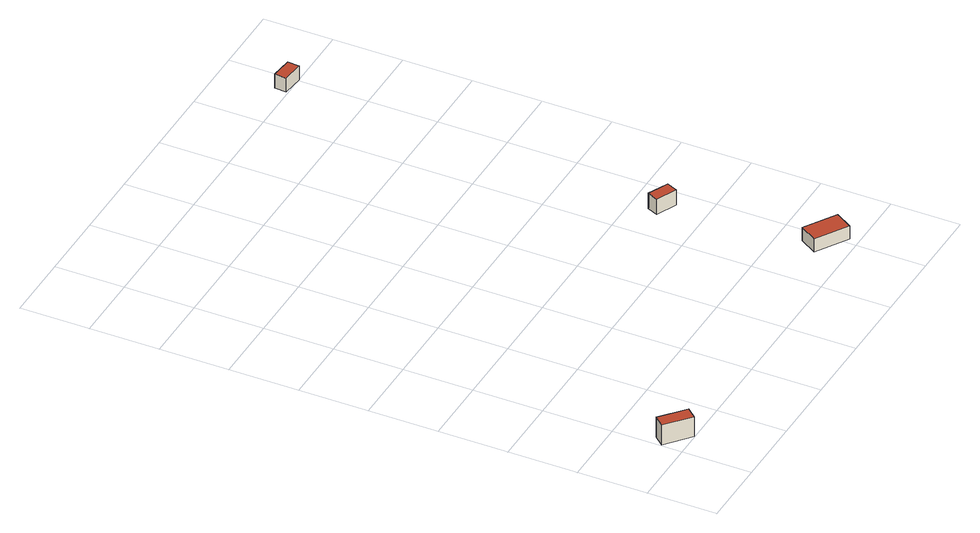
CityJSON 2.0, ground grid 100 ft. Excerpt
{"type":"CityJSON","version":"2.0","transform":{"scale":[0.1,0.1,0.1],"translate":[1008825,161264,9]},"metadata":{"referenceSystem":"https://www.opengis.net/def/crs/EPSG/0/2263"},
"CityObjects":{
"building1":{"type":"Building","attributes":{"name":"Bldg_2210018695","BIN":"3243860"},"geometry":[{"type":"MultiSurface","lod":"2","boundaries":[[[0,1,2,3]],[[4,5,6,7]],[[0,3,7,6]],[[1,0,6,5]],[[2,1,5,4]],[[3,2,4,7]]],"semantics":{"surfaces":[{"type":"RoofSurface","BIN":"3243860"},{"type":"GroundSurface"},{"type":"WallSurface"}],"values":[0,1,2,2,2,2]}}]},
"building2":{"type":"Building","attributes":{"name":"Bldg_2210018088","BIN":"3243705"},"geometry":[{"type":"MultiSurface","lod":"2","boundaries":[[[8,9,10,11]],[[12,13,14,15]],[[8,11,15,14]],[[9,8,14,13]],[[10,9,13,12]],[[11,10,12,15]]],"semantics":{"surfaces":[{"type":"RoofSurface","BIN":"3243705"},{"type":"GroundSurface"},{"type":"WallSurface"}],"values":[0,1,2,2,2,2]}}]},
"building3":{"type":"Building","attributes":{"name":"Bldg_2210021187","BIN":"3243689"},"geometry":[{"type":"MultiSurface","lod":"2","boundaries":[[[16,17,18,19]],[[20,21,22,23]],[[16,19,23,22]],[[17,16,22,21]],[[18,17,21,20]],[[19,18,20,23]]],"semantics":{"surfaces":[{"type":"RoofSurface","BIN":"3243689"},{"type":"GroundSurface"},{"type":"WallSurface"}],"values":[0,1,2,2,2,2]}}]},
"building4":{"type":"Building","attributes":{"name":"Bldg_2210012888","BIN":"3244180"},"geometry":[{"type":"MultiSurface","lod":"2","boundaries":[[[24,25,26,27]],[[28,29,30,31]],[[24,27,31,30]],[[25,24,30,29]],[[26,25,29,28]],[[27,26,28,31]]],"semantics":{"surfaces":[{"type":"RoofSurface","BIN":"3244180"},{"type":"GroundSurface"},{"type":"WallSurface"}],"values":[0,1,2,2,2,2]}}]}
},
"vertices":[
[126,432,340],[8,293,340],[350,1,340],[469,140,340],[350,1,24],[8,293,24],[126,432,24],[469,140,24],
[4777,659,232],[4620,407,232],[5073,124,232],[5230,376,232],[5073,124,26],[4620,407,26],[4777,659,26],[5230,376,26],
[4531,2741,256],[4460,2584,256],[4753,2452,256],[4824,2608,256],[4753,2452,16],[4460,2584,16],[4531,2741,16],[4824,2608,16],
[4737,8201,226],[4722,8028,226],[5035,8002,226],[5050,8174,226],[5035,8002,7],[4722,8028,7],[4737,8201,7],[5050,8174,7]
]}
